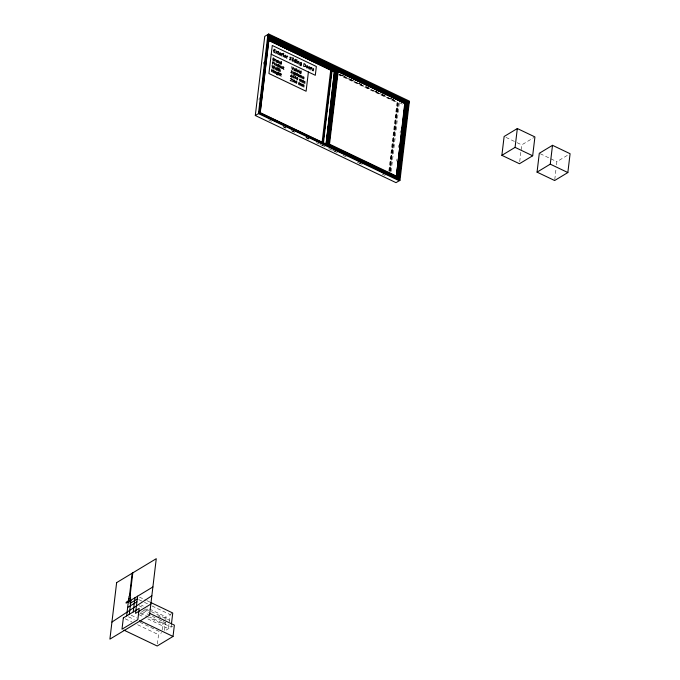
<?xml version="1.0" encoding="UTF-8"?>
<svg xmlns="http://www.w3.org/2000/svg" width="680" height="680" viewBox="0 0 680 680"><rect width="100%" height="100%" fill="white"/><g stroke="black" fill="none" stroke-linecap="round" stroke-linejoin="round"><path stroke-width="0.51" stroke-dasharray="3.4 2.55" d="M157.42 643.943L158.525 634.695L161.16 633.106M162.163 629.875L163.395 619.514M158.822 619.454L165.478 622.634L164.466 631.108L172.609 626.195M165.809 619.803L166.149 616.981L147.135 607.903M171.879 613.521L170.111 614.584L168.428 628.719L147.509 618.74M171.309 625.107L171.071 627.121L150.153 617.142M259.029 99.824L259.275 97.724M263.271 64.234L263.525 62.143M388.841 171.037L396.993 102.672L338.903 74.97M389.445 170.476L397.528 102.34M389.47 171.317L397.707 102.221M389.895 170.399L397.919 103.088M390.056 171.079L398.149 102.944M390.099 172.023L398.335 102.944M391.153 171.385L399.262 103.352M396.729 161.101L396.984 159.001M398.352 147.492L398.599 145.401M400.103 132.838L400.35 130.747M519.715 161.644L521.713 144.899L534.038 137.462M554.769 179.477L556.019 169.014M556.512 164.823L556.886 161.687L568.336 154.776M164.39 618.043L166.149 616.981M165.478 622.634L162.834 624.223L148.571 617.423M505.971 137.394L516.154 142.248M517.081 142.69L521.713 144.899M540.226 153.731L556.886 161.687M342.49 75.48L347.259 77.758M348.211 78.209L354.875 81.396M358.692 83.215L361.548 84.575M366.308 86.844L370.124 88.663M374.884 90.941L377.749 92.302M382.508 94.579L386.317 96.398M391.085 98.668L393.941 100.028M399.661 102.757L402.517 104.125M340.654 74.656L345.44 76.934M350.225 79.22L354.05 81.039M358.827 83.326L361.7 84.694M365.525 86.522L369.35 88.341M375.088 91.086L384.659 95.65M390.397 98.388L395.173 100.666M338.691 74.069L394.85 100.861M339.405 74.613L397.562 102.357M306.136 137.496L309 138.864M283.126 126.607L285.982 127.968M291.703 130.696L294.559 132.065M306 137.522L308.865 138.881M322.209 145.256L325.065 146.617M332.69 150.255L335.554 151.623M359.38 162.987L362.245 164.356M268.719 119.927L271.575 121.295M283.007 126.752L285.863 128.112M291.584 130.84L294.44 132.201M305.873 137.657L310.641 139.935M316.353 142.656L319.218 144.024M320.17 144.475L324.929 146.752M328.746 148.571L333.506 150.841M334.458 151.3L337.314 152.66M343.034 155.388L347.795 157.658M357.323 162.206L362.091 164.483M382.1 174.029L386.861 176.298M139.476 597.116L146.132 600.287M147.084 600.746L149.931 602.106M138.737 599.615L143.488 601.885M144.441 602.336L148.249 604.154M152.048 605.965L170.111 614.584M141.431 605.183L143.327 606.092M139.018 605.718L141.865 607.087M145.673 608.898L150.424 611.167M151.376 611.617L169.439 620.236M144.492 609.501L148.299 611.312M157.803 615.851L162.554 618.12M142.995 610.156L148.699 612.884M141.703 611.286L155.014 617.644M140.641 612.604L146.353 615.323M140.012 613.335L147.619 616.964M138.95 614.652L143.709 616.921M131.189 615.23L136.893 617.95M128.545 616.828L134.249 619.548M139.953 622.268L161.823 632.706M125.247 618.817L131.903 621.996M137.606 624.716L158.525 634.695"/><path stroke-width="1.02" d="M335.877 72.369L268.727 40.333L335.835 72.701M332.027 70.89L323.416 143.123M338.164 71.604L405.042 103.513L338.164 71.604L329.511 144.177L396.389 176.086L405.042 103.513M126.642 615.918L128.333 601.792M128.741 598.91L129.064 596.241L130.398 595.119L130.305 597.975M129.498 595.663L132.175 573.24M130.135 595.281L132.804 572.858M129.285 614.321L130.968 600.193M133.246 611.932L134.929 597.805M137.572 596.207L135.532 613.351L150.85 604.104M171.428 624.096L172.754 612.994L150.883 602.557M123.896 630.122L157.173 646L173.026 636.438L174.369 625.133L149.651 613.335M255.298 115.515L264.732 36.389L268.694 34L409.42 101.141L399.984 180.268L396.015 182.656L255.298 115.515L259.258 113.126L399.984 180.268M267.911 34.757L268.209 35.819L267.707 36.125L258.468 113.603L399.185 180.744L408.425 103.266L409.02 102.212L267.903 34.476L409.02 102.212M408.425 103.266L407.677 102.909L398.25 179.588L259.19 113.237L268.464 36.482L267.707 36.125M268.694 34L259.19 113.237M268.727 40.333L260.075 112.906L326.273 144.483M271.575 71.655L271.873 69.165M272.476 64.115L272.765 61.667L273.793 62.347L273.683 63.291L272.612 62.959M272.918 72.292L273.216 69.802M274.38 65.025L274.626 62.993M274.975 61.328L275.221 59.296M274.924 69.266L275.171 67.235M275.672 73.602L275.918 71.578M278.46 51.383L278.171 53.941L278.8 54.485M276.922 70.218L277.253 67.49M278.077 62.806L278.324 60.775M278.179 68.263L277.933 70.397L278.46 70.847M277.916 72.531L277.559 74.919L276.539 74.434M278.622 67.048L278.945 64.32M279.123 63.308L279.259 61.37L278.264 61.293M278.587 74.996L278.911 72.267M279.106 71.255L279.429 68.535M279.786 65.459L279.667 67.397L280.627 67.465M281.741 56.015L282.03 53.575M279.633 75.497L279.769 73.559L278.766 73.483M280.151 71.757L280.287 69.819L279.37 69.683M280.568 67.974L280.815 65.943M281.103 64.252L281.426 61.523M280.882 73.542L280.644 75.667L281.163 76.117M283.279 56.746L283.569 54.315M283.637 53.771L283.696 53.303M283.551 66.844L283.305 68.978L283.832 69.428M286.705 58.378L286.994 55.947M292.111 57.503L292.171 60.971M292.952 61.361L293.241 58.93M293.31 58.386L293.369 57.919M291.55 77.197L291.839 74.749L290.615 76.117M292.969 71.748L292.85 73.686L293.82 73.754M294.015 68.263L293.896 70.201L294.856 70.269M292.655 81.71L292.944 79.254L292.196 79.484M293.76 74.273L293.998 72.241M295.35 62.509L295.74 59.236M294.797 70.779L295.043 68.757M294.627 75.421L294.95 72.692M296.471 63.044L296.76 60.605M296.828 60.069L296.888 59.593M295.783 71.255L296.072 68.859L296.659 68.867M297.611 63.589L297.908 61.149M296.692 75.667L296.93 73.635M298.868 64.184L299.03 61.863L297.832 61.77M299.022 69.921L299.064 72.803M298.732 84.609L298.979 82.578M299.778 77.146L300.024 75.115M301.537 62.883L301.113 65.747L299.88 65.169M299.676 81.073L299.923 79.041M300.773 73.635L301.096 70.907M299.778 85.11L299.914 83.172L298.92 83.096M300.832 77.639L300.959 75.701L299.965 75.624M300.721 81.575L300.857 79.636L299.854 79.56M300.824 85.603L300.959 83.666L299.965 83.589M301.869 78.141L302.005 76.203L301.01 76.126M301.767 82.076L301.903 80.138L300.909 80.061M301.758 86.054L302.005 84.022M302.702 82.518L302.949 80.486M302.804 86.555L302.94 84.617L301.937 84.532M303.748 83.019L303.883 81.082L302.88 81.005M303.85 87.048L303.986 85.11L302.991 85.034M304.793 83.521L304.929 81.583L303.935 81.498M308.397 72.003L306.102 91.247L268.923 73.508L272.272 45.467L316.353 66.496L315.299 75.293L271.218 54.264M310.896 69.921L311.194 67.49M322.048 142.843L330.913 68.527M322.822 143.429L331.568 70.074M322.864 143.378L331.602 70.091M326.204 144.968L334.942 71.68M326.357 144.016L334.976 71.697M326.986 145.588L335.971 70.227L337.025 69.59L406.512 102.74L397.519 178.1L260.245 112.684L269.229 37.332L406.427 102.791L397.443 178.151L396.567 178.679M327.7 142.222L328.075 139.085M328.449 135.941L328.831 132.804M329.077 130.704L329.451 127.568M329.698 125.477L330.2 121.286M330.446 119.195L330.82 116.059M331.075 113.959L331.449 110.823M331.823 107.678L332.197 104.541M332.444 102.451L332.817 99.305M333.072 97.215L333.565 93.032M333.82 90.933L334.195 87.797M334.441 85.706L334.942 81.515M335.189 79.424L335.563 76.279M335.818 74.188L336.192 71.052M328.041 144.951L337.025 69.59M404.702 103.709L396.389 176.086M405.263 103.377L396.55 176.757L328.933 144.492L337.679 71.128L405.297 103.394M398.25 179.588L407.677 102.909M501.874 155.346L504.118 136.51L517.327 128.537L534.922 136.927L532.669 155.771L519.461 163.736L501.874 155.346L515.083 147.373L517.327 128.537M537.056 172.133L539.299 153.289L552.509 145.316L570.095 153.714L567.851 172.55L554.642 180.523L537.056 172.133L550.264 164.16L552.509 145.316M273.853 71.553C275.944 73.729 274.899 69.793 273.929 71.255C273.513 71.918 274.1 73.534 274.95 72.837M302.787 77.401C304.887 79.569 303.832 75.641 302.863 77.095C302.455 77.758 303.034 79.373 303.883 78.676M274.49 66.436L273.632 68.629L273.309 65.9L272.408 68.042L272.136 65.305M293.386 67.481L292.315 69.581L291.813 66.734M290.488 78.574C291.95 77.571 291.72 80.572 290.19 80.512L291.448 81.133M276.377 60.291L277.312 60.495L277.262 61.88A12.325 8.832 58.9 0 0 277.21 62.39M280.865 55.08C279.846 55.922 279.149 53.992 279.642 53.184C280.806 51.442 282.064 56.159 279.548 53.55M299.055 76.372C298.205 77.07 297.619 75.454 298.036 74.791C299.004 73.329 300.05 77.265 297.959 75.097M278.681 66.547C276.777 67.779 277.695 62.815 278.8 65.509M281.163 63.75C279.259 64.983 280.185 60.027 281.291 62.713M276.981 69.717C275.077 70.958 276.003 65.994 277.108 68.68M295.426 61.905C293.139 63.393 294.245 57.434 295.57 60.656M300.832 73.134C298.928 74.366 299.854 69.403 300.959 72.097M277.738 74.018C275.817 75.148 276.786 70.371 277.856 73.015M301.325 64.677C299.022 66.028 300.177 60.299 301.461 63.469M294.89 73.185C296.863 72.012 295.791 76.883 294.763 74.222M275.74 53.151L277.491 51.408M282.523 68.527C280.738 69.411 281.605 64.983 282.676 67.243M277.253 61.905C275.935 62.849 275.935 60.027 277.338 61.259M128.596 600.567L126.182 602.302L126.081 603.143L152.898 586.959M111.936 622.072L151.844 595.774M130.45 599.446L128.469 600.644L128.665 598.961L130.645 597.762L129.974 603.415L137.241 599.038M127.653 607.444L136.901 601.86M287.742 56.304L287.445 56.278A3.799 2.728 58.9 0 0 286.926 56.567M275.842 59.593L275.527 59.593A3.171 2.269 58.9 0 0 275.162 59.815M297.551 73.933L297.304 73.916A3.171 2.269 58.9 0 0 296.871 74.154M273.675 59.33L274.32 58.803L273.216 57.893L272.926 60.307L273.921 60.673L274.133 59.729L273.079 59.049M295.426 76.423C292.561 78.251 297.712 79.977 295.435 76.423M282.778 53.933L282.396 53.933A3.799 2.728 58.9 0 0 281.953 54.196M311.933 67.847L311.559 67.847A3.799 2.728 58.9 0 0 311.117 68.11M275.247 63.291L274.933 63.291A3.171 2.269 58.9 0 0 274.567 63.512M515.083 147.373L532.669 155.771M550.264 164.16L567.851 172.55M267.861 35.173L300.407 50.703M302.32 51.612L358.802 78.557M360.714 79.475L373.159 85.408M375.071 86.326L408.578 102.314M268.209 35.819L408.926 102.96M268.328 36.643L407.388 102.995M269.484 38.224L336.209 70.057M269.305 38.309L336.957 70.584M268.541 38.768L336.634 71.255M269.39 39.287L336.082 71.111M268.243 39.856L336.362 72.36M275.417 49.886L274.048 49.232L273.708 52.13L275.069 52.785M278.001 51.901L278.995 52.377M273.887 50.617L275.188 51.238M295.681 69.275L296.463 69.649M283.169 67.278L283.993 67.677M277.797 68.697L278.622 69.097M290.615 76.134L292.009 76.797M280.5 73.975L281.333 74.366M271.736 70.32L273.079 70.958M139.749 620.56L173.026 636.438M276.123 50.754L277.245 53.864M291.048 57.723C288.005 55.224 292.349 60.639 289.935 59.908A0.926 0.663 58.9 0 1 289.527 59.432L289.442 59.185M292.171 71.23C289.774 68.876 293.361 75.115 290.827 72.445M313.718 69.13C311.287 66.521 314.959 73.126 312.315 70.057M276.938 64.829L276.938 65.016A2.031 1.454 58.9 0 1 276.845 65.526L276.156 65.875L275.629 64.94A1.904 1.369 58.9 0 1 275.655 64.404L276.394 63.843L276.938 64.829M285.949 56.321L285.949 56.542A2.44 1.751 58.9 0 1 285.838 57.154L285.014 57.571L284.376 56.457A2.286 1.64 58.9 0 1 284.41 55.811L285.294 55.131L285.949 56.321M298.078 70.941L298.078 71.12A2.031 1.454 58.9 0 1 297.984 71.629L297.296 71.978L296.769 71.043A1.904 1.369 58.9 0 1 296.803 70.508L297.543 69.947L298.078 70.941M307.853 66.776L307.853 66.997A2.44 1.751 58.9 0 1 307.743 67.609L306.918 68.025L306.28 66.912A2.286 1.64 58.9 0 1 306.315 66.266L307.207 65.586L307.853 66.776M310.139 67.864L310.139 68.085A2.44 1.751 58.9 0 1 310.029 68.697L309.204 69.114L308.567 68A2.286 1.64 58.9 0 1 308.601 67.354L309.493 66.674L310.139 67.864M292.57 76.559C293.947 81.005 294.321 72.828 292.57 76.559M293.624 81.047C295.01 85.493 295.375 77.316 293.624 81.047M295.63 81.999C297.007 86.445 297.373 78.268 295.63 81.999M296.565 78.472C297.95 82.917 298.316 74.732 296.565 78.472M305.609 65.484L305.55 66.053A1.7 1.216 58.9 0 1 305.243 66.615L303.654 66.419L303.994 63.52L305.235 64.353L305.609 65.484M116.637 582.615L109.905 639.132L149.523 615.221L156.264 558.696L116.637 582.615M123.344 617.908L121.992 629.212L137.844 619.65L139.196 608.345L123.344 617.908M334.381 72.012L326.069 144.389L334.381 72.012"/></g></svg>
